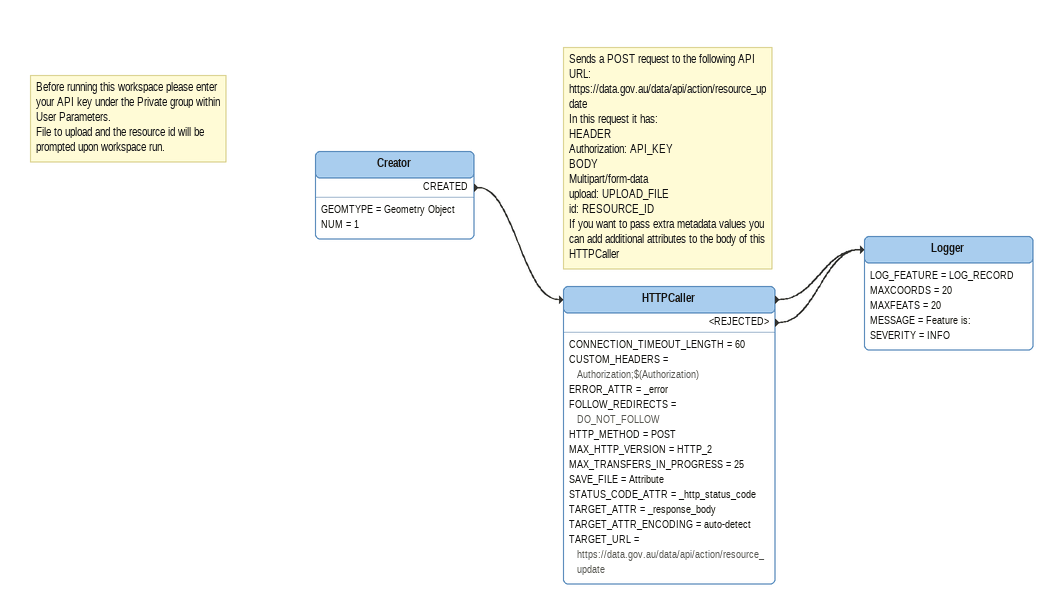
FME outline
Note: Before running this workspace please enter your API key under the Private group within User Parameters. / File to upload and the resource id will be prompted upon workspace run.
Creator
    GEOMTYPE = Geometry Object
    NUM = 1
    CREATED -> HTTPCaller
Note: Sends a POST request to the following API URL: https://data.gov.au/data/api/action/resource_update / In this request it has: / HEADER / Authorization: API_KEY / BODY / Multipart/form-data / upload: UPLOAD_FILE / id: RESOURCE_ID / If you want to pass extra metadata values you can add additional attributes to the body of this HTTPCaller
HTTPCaller
    CONNECTION_TIMEOUT_LENGTH = 60
    CUSTOM_HEADERS = Authorization;$(Authorization)
    ERROR_ATTR = _error
    FOLLOW_REDIRECTS = DO_NOT_FOLLOW
    HTTP_METHOD = POST
    MAX_HTTP_VERSION = HTTP_2
    MAX_TRANSFERS_IN_PROGRESS = 25
    SAVE_FILE = Attribute
    STATUS_CODE_ATTR = _http_status_code
    TARGET_ATTR = _response_body
    TARGET_ATTR_ENCODING = auto-detect
    TARGET_URL = https://data.gov.au/data/api/action/resource_update
    -> Logger
    <REJECTED> -> Logger
Logger
    LOG_FEATURE = LOG_RECORD
    MAXCOORDS = 20
    MAXFEATS = 20
    MESSAGE = Feature is:
    SEVERITY = INFO
